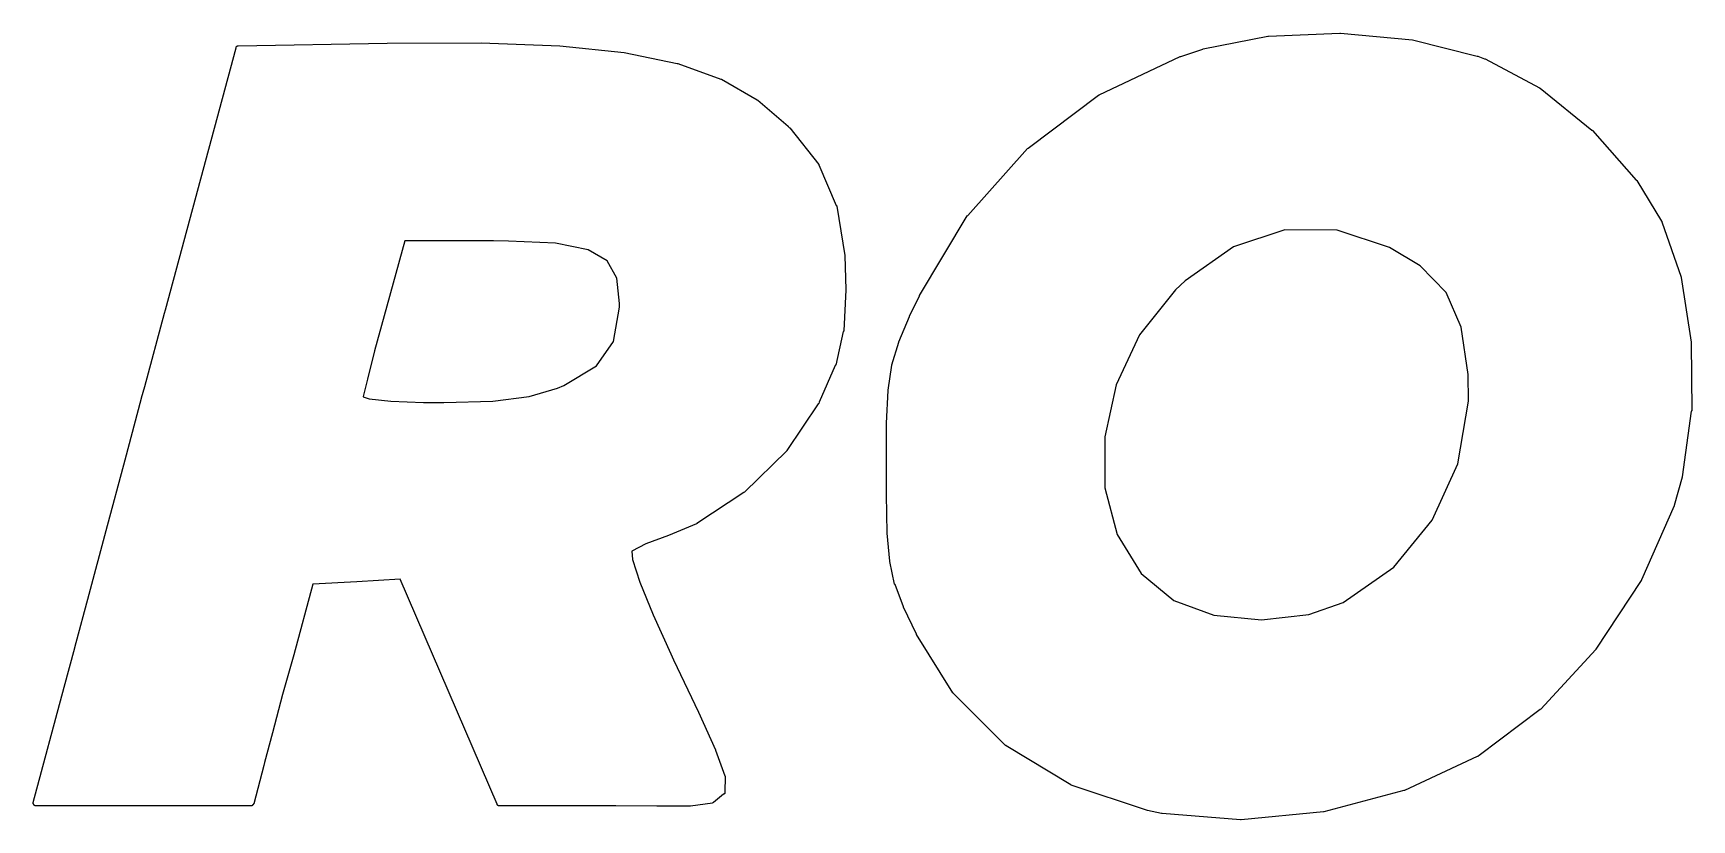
# Model space of a CAD drawing. Extents: x 86.3 to 156, y -71.2 to -29.1.
# Drawn here: x 120.986 to 124.092, y -53.896 to -52.422 of the extents above; entities that cross this region are included whole.
import ezdxf

# ---------------------------------------------------------------- set-up
doc = ezdxf.new("R2010")
doc.units = 0
doc.layers.add('BLACK', color=7, linetype='CONTINUOUS')

msp = doc.modelspace()

# ---------------------------------------------------------------- linework, layer by layer
at = {"layer": 'BLACK', "linetype": 'CONTINUOUS'}
for p, q in [((123.177, -52.452), (123.298, -52.428)), ((123.298, -52.428), (123.299, -52.4279)), ((123.298, -52.428), (123.298, -52.428)), ((123.298, -52.428), (123.298, -52.428)), ((123.299, -52.4279), (123.433, -52.4224)), ((123.433, -52.4224), (123.434, -52.4224)), ((123.434, -52.4224), (123.434, -52.4225)), ((123.434, -52.4225), (123.434, -52.4225)), ((123.434, -52.4225), (123.569, -52.435)), ((121.234, -52.9407), (121.366, -52.4497)), ((121.366, -52.4479), (121.367, -52.4477)), ((121.366, -52.4481), (121.366, -52.4479)), ((121.366, -52.4483), (121.366, -52.4481)), ((121.366, -52.4485), (121.366, -52.4483)), ((121.366, -52.4487), (121.366, -52.4485)), ((121.366, -52.4489), (121.366, -52.4487)), ((121.366, -52.4491), (121.366, -52.4489)), ((121.366, -52.4494), (121.366, -52.4491)), ((121.366, -52.4496), (121.366, -52.4494)), ((121.366, -52.4497), (121.366, -52.4496)), ((121.367, -52.4471), (121.368, -52.4469)), ((121.367, -52.4472), (121.367, -52.4471)), ((121.367, -52.4474), (121.367, -52.4472)), ((121.367, -52.4475), (121.367, -52.4474)), ((121.367, -52.4477), (121.367, -52.4475)), ((121.368, -52.4464), (121.369, -52.4463)), ((121.368, -52.4465), (121.368, -52.4464)), ((121.368, -52.4466), (121.368, -52.4465)), ((121.368, -52.4468), (121.368, -52.4466)), ((121.368, -52.4469), (121.368, -52.4468)), ((121.369, -52.4462), (121.369, -52.4461)), ((121.369, -52.4461), (121.37, -52.4461)), ((121.369, -52.4463), (121.369, -52.4462)), ((121.369, -52.4462), (121.369, -52.4462)), ((121.37, -52.446), (121.649, -52.441)), ((121.37, -52.4461), (121.37, -52.446)), ((121.37, -52.446), (121.37, -52.446)), ((121.37, -52.446), (121.37, -52.446)), ((121.649, -52.441), (121.825, -52.4404)), ((121.649, -52.441), (121.649, -52.441)), ((121.649, -52.441), (121.649, -52.441)), ((121.825, -52.4404), (121.825, -52.4404)), ((121.825, -52.4404), (121.825, -52.4404)), ((121.825, -52.4404), (121.825, -52.4404)), ((121.825, -52.4404), (121.972, -52.446)), ((121.972, -52.446), (121.972, -52.446)), ((121.972, -52.446), (121.972, -52.446)), ((121.972, -52.446), (121.972, -52.446)), ((121.972, -52.446), (122.093, -52.4586)), ((122.093, -52.4586), (122.093, -52.4586)), ((122.093, -52.4586), (122.093, -52.4587)), ((122.093, -52.4587), (122.093, -52.4587)), ((122.093, -52.4587), (122.192, -52.4791)), ((123.135, -52.4659), (123.176, -52.4522)), ((123.176, -52.4521), (123.177, -52.452)), ((123.176, -52.4522), (123.176, -52.4521)), ((123.176, -52.4521), (123.176, -52.4521)), ((123.569, -52.435), (123.569, -52.435)), ((123.569, -52.435), (123.569, -52.4351)), ((123.569, -52.4351), (123.569, -52.4351)), ((123.569, -52.4351), (123.69, -52.4652)), ((122.192, -52.4791), (122.192, -52.4792)), ((122.192, -52.4792), (122.192, -52.4793)), ((122.192, -52.4793), (122.193, -52.4793)), ((122.193, -52.4793), (122.274, -52.5084)), ((122.982, -52.538), (123.134, -52.4661)), ((123.134, -52.466), (123.135, -52.4659)), ((123.134, -52.4661), (123.134, -52.466)), ((123.134, -52.4661), (123.134, -52.4661)), ((123.69, -52.4652), (123.69, -52.4653)), ((123.69, -52.4653), (123.69, -52.4653)), ((123.69, -52.4653), (123.691, -52.4654)), ((123.691, -52.4654), (123.704, -52.4703)), ((123.704, -52.4703), (123.704, -52.4704)), ((123.704, -52.4704), (123.704, -52.4705)), ((123.704, -52.4705), (123.705, -52.4706)), ((123.705, -52.4706), (123.807, -52.525)), ((122.274, -52.5084), (122.274, -52.5084)), ((122.274, -52.5084), (122.274, -52.5086)), ((122.274, -52.5086), (122.275, -52.5088)), ((122.275, -52.5088), (122.342, -52.5473)), ((122.342, -52.5473), (122.342, -52.5473)), ((122.342, -52.5473), (122.342, -52.5473)), ((122.342, -52.5473), (122.342, -52.5473)), ((122.342, -52.5473), (122.342, -52.5474)), ((122.342, -52.5474), (122.342, -52.5476)), ((122.342, -52.5476), (122.343, -52.5479)), ((122.343, -52.5479), (122.4, -52.5967)), ((122.849, -52.6379), (122.981, -52.5385)), ((122.981, -52.5385), (122.981, -52.5385)), ((122.981, -52.5385), (122.981, -52.5385)), ((122.981, -52.5385), (122.981, -52.5385)), ((122.981, -52.5385), (122.982, -52.5385)), ((122.982, -52.5382), (122.982, -52.538)), ((122.982, -52.538), (122.982, -52.538)), ((122.982, -52.538), (122.982, -52.538)), ((122.982, -52.538), (122.982, -52.538)), ((122.982, -52.5385), (122.982, -52.5382)), ((123.807, -52.525), (123.807, -52.5251)), ((123.807, -52.5251), (123.807, -52.5253)), ((123.807, -52.5253), (123.808, -52.5256)), ((123.808, -52.5256), (123.905, -52.604)), ((122.4, -52.5967), (122.4, -52.5968)), ((122.4, -52.5968), (122.4, -52.5969)), ((122.4, -52.5969), (122.4, -52.597)), ((122.4, -52.597), (122.402, -52.5995)), ((122.402, -52.5995), (122.402, -52.5995)), ((122.402, -52.5995), (122.403, -52.5997)), ((122.403, -52.5997), (122.403, -52.5999)), ((122.403, -52.5999), (122.457, -52.6682)), ((123.905, -52.604), (123.905, -52.604)), ((123.905, -52.604), (123.906, -52.6043)), ((123.906, -52.6043), (123.906, -52.6046)), ((123.906, -52.6046), (123.988, -52.6975)), ((122.736, -52.7639), (122.848, -52.6386)), ((122.848, -52.6382), (122.849, -52.6379)), ((122.848, -52.6385), (122.848, -52.6382)), ((122.848, -52.6386), (122.848, -52.6385)), ((122.457, -52.6682), (122.457, -52.6682)), ((122.457, -52.6682), (122.457, -52.6683)), ((122.457, -52.6683), (122.457, -52.6684)), ((122.457, -52.6684), (122.457, -52.6687)), ((122.457, -52.6687), (122.457, -52.669)), ((122.457, -52.669), (122.457, -52.6692)), ((122.457, -52.6692), (122.457, -52.6693)), ((122.457, -52.6693), (122.49, -52.7452)), ((123.988, -52.6975), (123.988, -52.6976)), ((123.988, -52.6976), (123.988, -52.6979)), ((123.988, -52.6979), (123.989, -52.6982)), ((123.989, -52.6982), (124.035, -52.7748)), ((122.49, -52.7452), (122.49, -52.7452)), ((122.49, -52.7452), (122.49, -52.7453)), ((122.49, -52.7453), (122.49, -52.7454)), ((122.49, -52.7454), (122.491, -52.7458)), ((122.491, -52.7458), (122.491, -52.7462)), ((122.491, -52.7462), (122.491, -52.7463)), ((122.491, -52.7463), (122.491, -52.7464)), ((122.491, -52.7464), (122.506, -52.8392)), ((122.646, -52.9141), (122.735, -52.7646)), ((122.735, -52.7646), (122.736, -52.7642)), ((122.735, -52.7646), (122.735, -52.7646)), ((122.735, -52.7646), (122.735, -52.7646)), ((122.735, -52.7646), (122.735, -52.7646)), ((122.735, -52.7646), (122.735, -52.7646)), ((122.736, -52.7642), (122.736, -52.7639)), ((123.33, -52.7911), (123.234, -52.8228)), ((123.428, -52.7912), (123.33, -52.7911)), ((123.526, -52.8239), (123.428, -52.7912)), ((124.035, -52.7748), (124.036, -52.7749)), ((124.036, -52.7749), (124.036, -52.7749)), ((124.036, -52.7749), (124.036, -52.7749)), ((124.036, -52.7749), (124.036, -52.7753)), ((124.036, -52.7753), (124.036, -52.7757)), ((124.036, -52.7757), (124.036, -52.7758)), ((124.036, -52.7758), (124.036, -52.7758)), ((124.036, -52.7758), (124.072, -52.8792)), ((121.682, -52.8116), (121.643, -52.9518)), ((121.848, -52.8116), (121.682, -52.8116)), ((121.876, -52.8118), (121.848, -52.8116)), ((121.964, -52.8161), (121.876, -52.8118)), ((122.025, -52.828), (121.964, -52.8161)), ((122.061, -52.849), (122.025, -52.828)), ((123.234, -52.8228), (123.143, -52.8862)), ((123.583, -52.8581), (123.526, -52.8239)), ((122.079, -52.8813), (122.061, -52.849)), ((122.506, -52.8392), (122.506, -52.8392)), ((122.506, -52.8392), (122.506, -52.8395)), ((122.506, -52.8395), (122.506, -52.8398)), ((122.506, -52.8398), (122.508, -52.9026)), ((123.632, -52.908), (123.583, -52.8581)), ((122.084, -52.9291), (122.079, -52.8813)), ((123.143, -52.8862), (123.125, -52.9032)), ((124.072, -52.8792), (124.072, -52.8793)), ((124.072, -52.8793), (124.072, -52.8797)), ((124.072, -52.8797), (124.072, -52.8801)), ((124.072, -52.8801), (124.091, -53.0015)), ((122.508, -52.903), (122.504, -52.9801)), ((122.508, -52.9026), (122.508, -52.9027)), ((122.508, -52.9027), (122.508, -52.9029)), ((122.508, -52.9029), (122.508, -52.903)), ((122.627, -52.9527), (122.646, -52.9145)), ((122.646, -52.9143), (122.646, -52.9141)), ((122.646, -52.9145), (122.646, -52.9143)), ((122.646, -52.9145), (122.646, -52.9145)), ((123.125, -52.9032), (123.058, -52.9873)), ((123.66, -52.9729), (123.632, -52.908)), ((121.195, -53.0841), (121.232, -52.9472)), ((121.232, -52.9471), (121.234, -52.9408)), ((121.232, -52.9472), (121.232, -52.9471)), ((121.232, -52.9471), (121.232, -52.9471)), ((121.234, -52.9408), (121.234, -52.9407)), ((121.643, -52.9518), (121.625, -53.0177)), ((121.643, -52.9518), (121.643, -52.9518)), ((122.073, -53), (122.084, -52.936)), ((122.084, -52.936), (122.084, -52.9291)), ((122.607, -53.0007), (122.627, -52.9529)), ((122.627, -52.9528), (122.627, -52.9527)), ((122.627, -52.9529), (122.627, -52.9528)), ((122.627, -52.9528), (122.627, -52.9528)), ((122.503, -52.981), (122.489, -53.0441)), ((122.504, -52.9806), (122.503, -52.981)), ((122.504, -52.9801), (122.504, -52.9802)), ((122.504, -52.9802), (122.504, -52.9806)), ((123.058, -52.9873), (123.014, -53.081)), ((123.673, -53.0619), (123.66, -52.9729)), ((121.625, -53.0177), (121.612, -53.0708)), ((122.041, -53.0457), (122.073, -53)), ((122.594, -53.0437), (122.607, -53.0013)), ((122.607, -53.001), (122.607, -53.0007)), ((122.607, -53.0012), (122.607, -53.001)), ((122.607, -53.0013), (122.607, -53.0012)), ((124.091, -53.0015), (124.091, -53.0015)), ((124.091, -53.0015), (124.091, -53.0019)), ((124.091, -53.0019), (124.091, -53.0022)), ((124.091, -53.0022), (124.092, -53.13)), ((121.98, -53.0826), (122.041, -53.0457)), ((122.488, -53.0449), (122.458, -53.1135)), ((122.489, -53.0441), (122.488, -53.0445)), ((122.488, -53.0445), (122.488, -53.0449)), ((122.489, -53.0441), (122.489, -53.0441)), ((122.587, -53.0914), (122.594, -53.0445)), ((122.594, -53.0441), (122.594, -53.0437)), ((122.594, -53.0444), (122.594, -53.0441)), ((122.594, -53.0445), (122.594, -53.0444)), ((121.612, -53.0708), (121.604, -53.1028)), ((123.014, -53.081), (122.993, -53.1785)), ((123.674, -53.1116), (123.673, -53.0619)), ((121.158, -53.222), (121.189, -53.1059)), ((121.189, -53.1058), (121.195, -53.0842)), ((121.189, -53.1059), (121.189, -53.1058)), ((121.195, -53.0842), (121.195, -53.0841)), ((121.195, -53.0841), (121.195, -53.0841)), ((121.604, -53.1028), (121.604, -53.1038)), ((121.604, -53.1038), (121.615, -53.1077)), ((121.615, -53.1077), (121.656, -53.1119)), ((121.656, -53.1119), (121.717, -53.1142)), ((121.755, -53.1145), (121.847, -53.1118)), ((121.847, -53.1118), (121.915, -53.1033)), ((121.915, -53.1033), (121.968, -53.0877)), ((121.968, -53.0877), (121.98, -53.0826)), ((122.584, -53.1532), (122.587, -53.0919)), ((122.587, -53.0916), (122.587, -53.0914)), ((122.587, -53.0918), (122.587, -53.0916)), ((122.587, -53.0919), (122.587, -53.0918)), ((123.654, -53.229), (123.674, -53.1116)), ((121.717, -53.1142), (121.755, -53.1145)), ((122.456, -53.1167), (122.397, -53.204)), ((122.457, -53.1163), (122.456, -53.1165)), ((122.456, -53.1165), (122.456, -53.1167)), ((122.458, -53.1137), (122.457, -53.1162)), ((122.457, -53.1162), (122.457, -53.1163)), ((122.458, -53.1135), (122.458, -53.1135)), ((122.458, -53.1135), (122.458, -53.1136)), ((122.458, -53.1136), (122.458, -53.1137)), ((124.091, -53.1308), (124.074, -53.2536)), ((124.092, -53.1301), (124.091, -53.1304)), ((124.091, -53.1304), (124.091, -53.1308)), ((124.092, -53.13), (124.092, -53.1301)), ((122.584, -53.1533), (122.584, -53.1532)), ((122.584, -53.1532), (122.584, -53.1532)), ((122.584, -53.1778), (122.584, -53.1533)), ((122.584, -53.1533), (122.584, -53.1533)), ((122.397, -53.2048), (122.318, -53.2821)), ((122.397, -53.204), (122.397, -53.204)), ((122.397, -53.204), (122.397, -53.2044)), ((122.397, -53.2044), (122.397, -53.2047)), ((122.397, -53.2047), (122.397, -53.2048)), ((122.397, -53.2048), (122.397, -53.2048)), ((122.397, -53.2048), (122.397, -53.2048)), ((122.584, -53.1779), (122.584, -53.1778)), ((122.584, -53.2386), (122.584, -53.1779)), ((122.993, -53.1785), (122.993, -53.2739)), ((121.123, -53.354), (121.158, -53.222)), ((121.158, -53.222), (121.158, -53.222)), ((123.606, -53.3345), (123.654, -53.229)), ((122.584, -53.2387), (122.584, -53.2386)), ((122.584, -53.2867), (122.584, -53.2387)), ((124.074, -53.2542), (124.059, -53.3075)), ((124.074, -53.2536), (124.074, -53.2536)), ((124.074, -53.2536), (124.074, -53.2539)), ((124.074, -53.2539), (124.074, -53.2542)), ((122.317, -53.2827), (122.229, -53.3412)), ((122.318, -53.2824), (122.317, -53.2827)), ((122.318, -53.2821), (122.318, -53.2821)), ((122.318, -53.2821), (122.318, -53.2821)), ((122.318, -53.2821), (122.318, -53.2821)), ((122.318, -53.2821), (122.318, -53.2822)), ((122.318, -53.2822), (122.318, -53.2824)), ((122.584, -53.2868), (122.584, -53.2867)), ((122.585, -53.3588), (122.584, -53.2868)), ((122.584, -53.2868), (122.584, -53.2868)), ((122.584, -53.2868), (122.584, -53.2868)), ((122.993, -53.2739), (123.016, -53.3613)), ((124.059, -53.3081), (123.998, -53.4468)), ((124.059, -53.3075), (124.059, -53.3075)), ((124.059, -53.3075), (124.059, -53.3078)), ((124.059, -53.3078), (124.059, -53.3081)), ((121.091, -53.4735), (121.123, -53.354)), ((121.123, -53.354), (121.123, -53.354)), ((121.123, -53.354), (121.123, -53.354)), ((122.228, -53.3416), (122.176, -53.3635)), ((122.229, -53.3414), (122.228, -53.3416)), ((122.229, -53.3412), (122.229, -53.3412)), ((122.229, -53.3412), (122.229, -53.3414)), ((122.585, -53.3589), (122.585, -53.3588)), ((122.585, -53.3591), (122.585, -53.3589)), ((122.59, -53.4116), (122.585, -53.3591)), ((122.585, -53.3591), (122.585, -53.3591)), ((123.534, -53.4229), (123.606, -53.3345)), ((122.133, -53.3793), (122.107, -53.3925)), ((122.176, -53.3636), (122.133, -53.3793)), ((122.176, -53.3635), (122.176, -53.3636)), ((122.176, -53.3636), (122.176, -53.3636)), ((122.176, -53.3636), (122.176, -53.3636)), ((123.016, -53.3613), (123.061, -53.4348)), ((122.107, -53.3925), (122.108, -53.4081)), ((122.108, -53.4081), (122.122, -53.4506)), ((122.59, -53.4119), (122.59, -53.4116)), ((122.59, -53.4122), (122.59, -53.4119)), ((122.599, -53.4547), (122.59, -53.4122)), ((122.59, -53.4122), (122.59, -53.4122)), ((123.439, -53.4891), (123.534, -53.4229)), ((121.592, -53.45), (121.51, -53.4548)), ((121.673, -53.4452), (121.592, -53.45)), ((121.855, -53.8669), (121.673, -53.4452)), ((122.122, -53.4506), (122.147, -53.5118)), ((123.061, -53.4348), (123.122, -53.4853)), ((123.997, -53.4475), (123.912, -53.5766)), ((123.998, -53.4472), (123.997, -53.4475)), ((123.998, -53.4468), (123.998, -53.4468)), ((123.998, -53.4468), (123.998, -53.4472)), ((121.064, -53.5735), (121.091, -53.4735)), ((121.091, -53.4735), (121.091, -53.4735)), ((121.51, -53.4548), (121.474, -53.5869)), ((122.6, -53.455), (122.599, -53.4547)), ((122.6, -53.4553), (122.6, -53.455)), ((122.6, -53.4554), (122.6, -53.4553)), ((122.616, -53.4972), (122.6, -53.4554)), ((123.122, -53.4853), (123.197, -53.5125)), ((122.147, -53.5118), (122.18, -53.5851)), ((122.616, -53.4974), (122.616, -53.4972)), ((122.616, -53.4976), (122.616, -53.4974)), ((122.64, -53.5484), (122.616, -53.4976)), ((122.616, -53.4976), (122.616, -53.4976)), ((123.197, -53.5125), (123.286, -53.5214)), ((123.286, -53.5214), (123.375, -53.5117)), ((123.375, -53.5117), (123.439, -53.4891)), ((121.044, -53.6477), (121.064, -53.5736)), ((121.064, -53.5736), (121.064, -53.5735)), ((122.64, -53.5486), (122.64, -53.5484)), ((122.64, -53.5489), (122.64, -53.5486)), ((122.708, -53.658), (122.64, -53.5489)), ((122.64, -53.5489), (122.64, -53.5489)), ((123.912, -53.5772), (123.809, -53.6887)), ((123.912, -53.5766), (123.912, -53.5766)), ((123.912, -53.5766), (123.912, -53.5769)), ((123.912, -53.5769), (123.912, -53.5772)), ((121.474, -53.5869), (121.453, -53.6613)), ((122.18, -53.5851), (122.185, -53.5966)), ((122.185, -53.5966), (122.185, -53.5966)), ((122.185, -53.5966), (122.232, -53.6944)), ((120.986, -53.8636), (121.044, -53.6477)), ((121.044, -53.6477), (121.044, -53.6477)), ((121.453, -53.6613), (121.434, -53.7332)), ((121.453, -53.6613), (121.453, -53.6613)), ((122.709, -53.6584), (122.708, -53.658)), ((122.708, -53.658), (122.708, -53.658)), ((122.708, -53.658), (122.708, -53.658)), ((122.709, -53.6587), (122.709, -53.6584)), ((122.709, -53.6588), (122.709, -53.6587)), ((122.807, -53.7566), (122.709, -53.6588)), ((122.709, -53.6588), (122.709, -53.6588)), ((122.709, -53.6588), (122.709, -53.6588)), ((122.232, -53.6944), (122.232, -53.6945)), ((122.232, -53.6945), (122.232, -53.6945)), ((122.232, -53.6945), (122.264, -53.7651)), ((123.808, -53.6893), (123.694, -53.7755)), ((123.809, -53.689), (123.808, -53.6893)), ((123.809, -53.6887), (123.809, -53.6888)), ((123.809, -53.6888), (123.809, -53.689)), ((121.434, -53.7332), (121.419, -53.7885)), ((122.807, -53.7567), (122.807, -53.7566)), ((122.807, -53.7566), (122.807, -53.7566)), ((122.808, -53.757), (122.807, -53.7567)), ((122.808, -53.7572), (122.808, -53.757)), ((122.808, -53.7573), (122.808, -53.7572)), ((122.929, -53.8305), (122.808, -53.7573)), ((122.808, -53.7573), (122.808, -53.7573)), ((122.808, -53.7573), (122.808, -53.7573)), ((121.418, -53.7942), (121.399, -53.8662)), ((121.419, -53.7885), (121.418, -53.7942)), ((121.418, -53.7942), (121.418, -53.7942)), ((122.264, -53.7651), (122.264, -53.7652)), ((122.264, -53.7652), (122.264, -53.7654)), ((122.264, -53.7654), (122.264, -53.7656)), ((122.264, -53.7656), (122.281, -53.8134)), ((123.69, -53.7776), (123.554, -53.841)), ((123.691, -53.7774), (123.69, -53.7775)), ((123.69, -53.7775), (123.69, -53.7776)), ((123.693, -53.7758), (123.691, -53.7774)), ((123.691, -53.7774), (123.691, -53.7774)), ((123.694, -53.7757), (123.693, -53.7758)), ((123.694, -53.7755), (123.694, -53.7755)), ((123.694, -53.7755), (123.694, -53.7757)), ((122.281, -53.8134), (122.281, -53.8134)), ((122.281, -53.8134), (122.281, -53.8138)), ((122.281, -53.8138), (122.282, -53.8141)), ((122.282, -53.8151), (122.281, -53.8445)), ((122.282, -53.8141), (122.282, -53.8143)), ((122.282, -53.8143), (122.282, -53.8144)), ((122.282, -53.8144), (122.282, -53.8147)), ((122.282, -53.8147), (122.282, -53.8151)), ((122.279, -53.8483), (122.26, -53.8636)), ((122.28, -53.8482), (122.279, -53.8483)), ((122.281, -53.8469), (122.28, -53.8471)), ((122.28, -53.8471), (122.28, -53.8473)), ((122.28, -53.8473), (122.28, -53.8475)), ((122.28, -53.8475), (122.28, -53.8477)), ((122.28, -53.8477), (122.28, -53.8479)), ((122.28, -53.8479), (122.28, -53.848)), ((122.28, -53.848), (122.28, -53.8482)), ((122.281, -53.8445), (122.281, -53.8446)), ((122.281, -53.8446), (122.281, -53.8448)), ((122.281, -53.8448), (122.281, -53.845)), ((122.281, -53.845), (122.281, -53.8453)), ((122.281, -53.8453), (122.281, -53.8455)), ((122.281, -53.8455), (122.281, -53.8457)), ((122.281, -53.8457), (122.281, -53.846)), ((122.281, -53.846), (122.281, -53.8462)), ((122.281, -53.8462), (122.281, -53.8464)), ((122.281, -53.8464), (122.281, -53.8467)), ((122.281, -53.8467), (122.281, -53.8469)), ((122.93, -53.8307), (122.929, -53.8305)), ((122.929, -53.8305), (122.929, -53.8305)), ((122.929, -53.8305), (122.929, -53.8305)), ((122.93, -53.8309), (122.93, -53.8307)), ((123.073, -53.8786), (122.93, -53.8309)), ((122.93, -53.8309), (122.93, -53.8309)), ((122.93, -53.8309), (122.93, -53.8309)), ((122.93, -53.8309), (122.93, -53.8309)), ((123.553, -53.8413), (123.403, -53.8812)), ((123.554, -53.8412), (123.553, -53.8413)), ((123.554, -53.841), (123.554, -53.8411)), ((123.554, -53.8411), (123.554, -53.8412)), ((120.986, -53.8638), (120.986, -53.8636)), ((120.986, -53.8639), (120.986, -53.8638)), ((120.986, -53.8643), (120.986, -53.8639)), ((120.986, -53.8646), (120.986, -53.8643)), ((120.986, -53.8648), (120.986, -53.8646)), ((120.986, -53.8649), (120.986, -53.8648)), ((120.986, -53.8652), (120.986, -53.8649)), ((120.986, -53.8656), (120.986, -53.8652)), ((120.986, -53.8657), (120.986, -53.8656)), ((120.986, -53.8659), (120.986, -53.8657)), ((120.986, -53.8662), (120.986, -53.8659)), ((120.987, -53.8665), (120.986, -53.8662)), ((120.987, -53.8667), (120.987, -53.8665)), ((120.987, -53.8668), (120.987, -53.8667)), ((120.987, -53.8671), (120.987, -53.8668)), ((120.987, -53.8674), (120.987, -53.8671)), ((120.987, -53.8675), (120.987, -53.8674)), ((120.987, -53.8677), (120.987, -53.8675)), ((120.987, -53.8679), (120.987, -53.8677)), ((120.987, -53.8682), (120.987, -53.8679)), ((120.988, -53.8683), (120.987, -53.8682)), ((120.988, -53.8684), (120.988, -53.8683)), ((120.988, -53.8686), (120.988, -53.8684)), ((120.988, -53.8689), (120.988, -53.8686)), ((120.988, -53.869), (120.988, -53.8689)), ((120.988, -53.8691), (120.988, -53.869)), ((120.989, -53.8692), (120.988, -53.8691)), ((120.989, -53.8694), (120.989, -53.8692)), ((120.989, -53.8695), (120.989, -53.8694)), ((120.99, -53.8696), (120.989, -53.8695)), ((120.989, -53.8695), (120.989, -53.8695)), ((120.99, -53.8698), (120.99, -53.8696)), ((120.991, -53.8699), (120.99, -53.8698)), ((120.99, -53.8698), (120.99, -53.8698)), ((120.99, -53.8698), (120.99, -53.8698)), ((121.394, -53.8699), (120.991, -53.8699)), ((120.991, -53.8699), (120.991, -53.8699)), ((120.991, -53.8699), (120.991, -53.8699)), ((120.991, -53.8699), (120.991, -53.8699)), ((121.395, -53.8699), (121.394, -53.8699)), ((121.394, -53.8699), (121.394, -53.8699)), ((121.394, -53.8699), (121.394, -53.8699)), ((121.396, -53.8696), (121.395, -53.8696)), ((121.395, -53.8696), (121.395, -53.8697)), ((121.395, -53.8697), (121.395, -53.8697)), ((121.395, -53.8697), (121.395, -53.8698)), ((121.395, -53.8698), (121.395, -53.8699)), ((121.397, -53.8691), (121.396, -53.8692)), ((121.396, -53.8692), (121.396, -53.8693)), ((121.396, -53.8693), (121.396, -53.8694)), ((121.396, -53.8694), (121.396, -53.8696)), ((121.398, -53.868), (121.397, -53.8682)), ((121.397, -53.8682), (121.397, -53.8685)), ((121.397, -53.8685), (121.397, -53.8686)), ((121.397, -53.8686), (121.397, -53.8687)), ((121.397, -53.8687), (121.397, -53.8689)), ((121.397, -53.8689), (121.397, -53.8691)), ((121.399, -53.8663), (121.398, -53.8666)), ((121.398, -53.8666), (121.398, -53.8669)), ((121.398, -53.8669), (121.398, -53.867)), ((121.398, -53.867), (121.398, -53.8672)), ((121.398, -53.8672), (121.398, -53.8675)), ((121.398, -53.8675), (121.398, -53.8677)), ((121.398, -53.8677), (121.398, -53.8679)), ((121.398, -53.8679), (121.398, -53.868)), ((121.399, -53.8662), (121.399, -53.8663)), ((121.855, -53.8673), (121.855, -53.8669)), ((121.855, -53.8677), (121.855, -53.8673)), ((121.855, -53.8678), (121.855, -53.8677)), ((121.855, -53.8677), (121.855, -53.8677)), ((121.855, -53.8681), (121.855, -53.8678)), ((121.856, -53.8684), (121.855, -53.8681)), ((121.856, -53.8685), (121.856, -53.8684)), ((121.856, -53.8688), (121.856, -53.8685)), ((121.856, -53.8685), (121.856, -53.8685)), ((121.856, -53.8691), (121.856, -53.8688)), ((121.857, -53.8693), (121.856, -53.8691)), ((121.856, -53.8691), (121.856, -53.8691)), ((121.856, -53.8691), (121.856, -53.8691)), ((121.857, -53.8695), (121.857, -53.8693)), ((121.857, -53.8696), (121.857, -53.8695)), ((121.857, -53.8695), (121.857, -53.8695)), ((121.858, -53.8697), (121.857, -53.8696)), ((121.858, -53.8698), (121.858, -53.8697)), ((121.859, -53.8699), (121.858, -53.8698)), ((121.858, -53.8698), (121.858, -53.8698)), ((121.858, -53.8698), (121.858, -53.8698)), ((122.077, -53.8699), (121.859, -53.8699)), ((121.859, -53.8699), (121.859, -53.8699)), ((122.154, -53.8706), (122.077, -53.8699)), ((122.217, -53.8703), (122.154, -53.8706)), ((122.154, -53.8706), (122.154, -53.8706)), ((122.258, -53.8647), (122.217, -53.8703)), ((122.217, -53.8703), (122.217, -53.8703)), ((122.217, -53.8703), (122.217, -53.8703)), ((122.217, -53.8703), (122.217, -53.8703)), ((122.259, -53.8643), (122.258, -53.8644)), ((122.258, -53.8644), (122.258, -53.8645)), ((122.258, -53.8645), (122.258, -53.8646)), ((122.258, -53.8646), (122.258, -53.8646)), ((122.258, -53.8646), (122.258, -53.8647)), ((122.26, -53.8639), (122.259, -53.864)), ((122.259, -53.864), (122.259, -53.8641)), ((122.259, -53.8641), (122.259, -53.8642)), ((122.259, -53.8642), (122.259, -53.8643)), ((122.26, -53.8636), (122.26, -53.8637)), ((122.26, -53.8637), (122.26, -53.8639)), ((123.073, -53.8787), (123.073, -53.8786)), ((123.073, -53.8786), (123.073, -53.8786)), ((123.099, -53.884), (123.073, -53.8787)), ((123.073, -53.8787), (123.073, -53.8787)), ((123.1, -53.8841), (123.099, -53.884)), ((123.099, -53.884), (123.099, -53.884)), ((123.247, -53.8961), (123.1, -53.8841)), ((123.1, -53.8841), (123.1, -53.8841)), ((123.402, -53.8814), (123.248, -53.8961)), ((123.403, -53.8813), (123.402, -53.8814)), ((123.403, -53.8812), (123.403, -53.8813)), ((123.403, -53.8813), (123.403, -53.8813)), ((123.248, -53.8961), (123.247, -53.8961)), ((123.248, -53.8961), (123.248, -53.8961)), ((123.248, -53.8961), (123.248, -53.8961))]:
    msp.add_line(p, q, dxfattribs=at)

doc.saveas('drawing.dxf')
